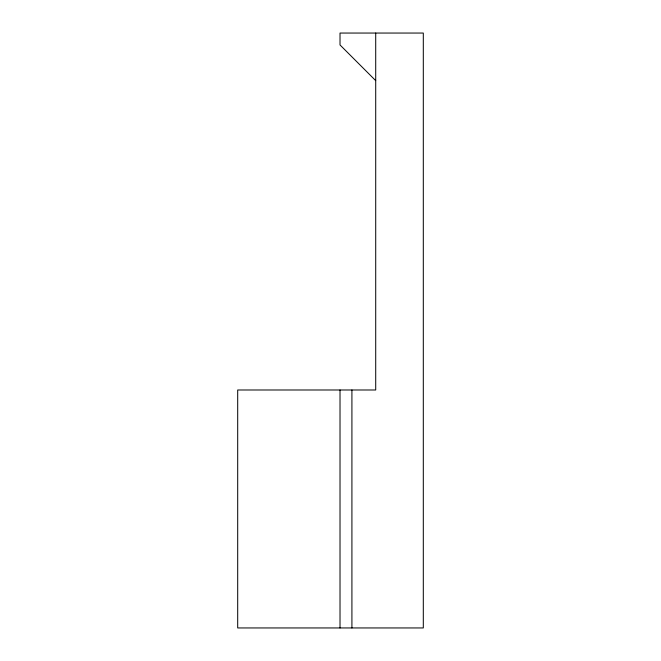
<?xml version="1.0" encoding="UTF-8"?>
<svg xmlns="http://www.w3.org/2000/svg" width="661" height="661" viewBox="0 0 661 661"><rect width="100%" height="100%" fill="white"/><g stroke="black" fill="none" stroke-linecap="round" stroke-linejoin="round"><path stroke-width="0.99" d="M375.712 80.642L340.018 44.948L340.018 33.05L423.304 33.05L423.304 627.95L237.696 627.95L237.696 389.99L375.712 389.99L375.712 33.05M351.916 389.99L351.916 627.95M340.018 389.99L340.018 627.95"/></g></svg>
